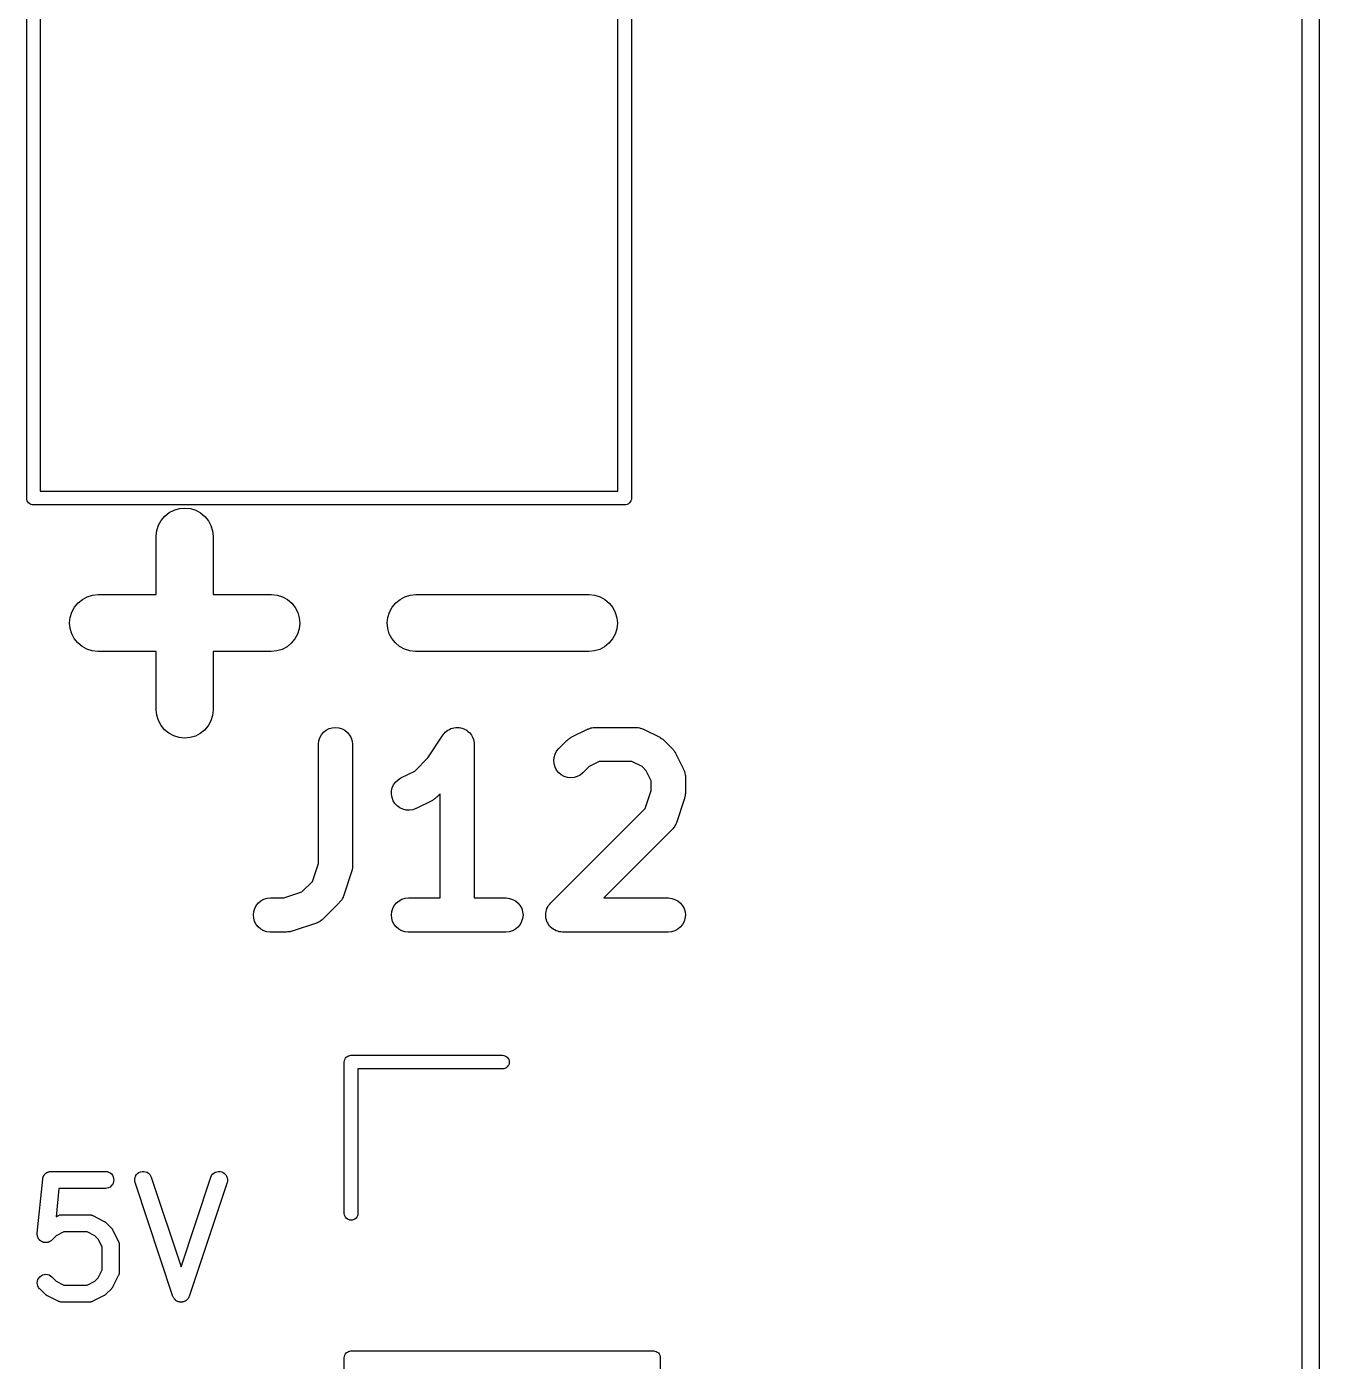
# Model space of a CAD drawing. Extents: x 96 to 150, y -148 to -38.
# Drawn here: x 138.31 to 149.68, y -64.29 to -52.56 of the extents above; entities that cross this region are included whole.
import ezdxf

# ---------------------------------------------------------------- set-up
doc = ezdxf.new("R2010")
doc.units = 0
doc.header["$MEASUREMENT"] = 0
doc.layers.add('BLACK', color=7, linetype='CONTINUOUS')

msp = doc.modelspace()

# ---------------------------------------------------------------- linework, layer by layer
at = {"layer": 'BLACK', "linetype": 'CONTINUOUS'}
for p, q in [((149.681, -40.8977), (149.681, -138.426)), ((149.531, -138.399), (149.531, -40.969)), ((143.63, -43.8849), (143.63, -56.6991)), ((143.51, -56.642), (143.51, -43.942)), ((138.31, -56.699), (138.31, -46.4849)), ((138.43, -46.542), (138.43, -56.642)), ((138.43, -56.642), (143.51, -56.642)), ((138.31, -56.702), (138.31, -56.699)), ((138.311, -56.7138), (138.31, -56.702)), ((138.314, -56.7251), (138.311, -56.7138)), ((138.32, -56.7355), (138.314, -56.7251)), ((138.327, -56.7446), (138.32, -56.7355)), ((138.337, -56.7521), (138.327, -56.7446)), ((138.347, -56.7577), (138.337, -56.7521)), ((138.358, -56.7611), (138.347, -56.7577)), ((138.367, -56.762), (138.358, -56.7611)), ((138.37, -56.7623), (138.367, -56.762)), ((138.367, -56.762), (138.367, -56.762)), ((138.373, -56.762), (138.37, -56.7623)), ((143.567, -56.762), (138.373, -56.762)), ((139.563, -56.8298), (139.606, -56.8072)), ((139.606, -56.8072), (139.653, -56.7934)), ((139.653, -56.7934), (139.702, -56.789)), ((139.702, -56.789), (139.75, -56.7941)), ((139.75, -56.7941), (139.797, -56.8085)), ((139.797, -56.8085), (139.84, -56.8317)), ((143.57, -56.7623), (143.567, -56.762)), ((143.582, -56.7611), (143.57, -56.7623)), ((143.593, -56.7577), (143.582, -56.7611)), ((143.603, -56.7521), (143.593, -56.7577)), ((143.613, -56.7446), (143.603, -56.7521)), ((143.62, -56.7355), (143.613, -56.7446)), ((143.626, -56.7251), (143.62, -56.7355)), ((143.629, -56.7138), (143.626, -56.7251)), ((143.63, -56.7049), (143.629, -56.7138)), ((143.63, -56.6991), (143.63, -56.702)), ((143.63, -56.702), (143.63, -56.7049)), ((139.47, -56.9405), (139.494, -56.8977)), ((139.494, -56.8977), (139.525, -56.8603)), ((139.525, -56.8603), (139.563, -56.8298)), ((139.84, -56.8317), (139.877, -56.8628)), ((139.877, -56.8628), (139.908, -56.9006)), ((139.908, -56.9006), (139.931, -56.9437)), ((139.45, -57.0355), (139.455, -56.987)), ((139.45, -57.039), (139.45, -57.0355)), ((139.45, -57.5509), (139.45, -57.039)), ((139.455, -56.987), (139.47, -56.9405)), ((139.931, -56.9437), (139.945, -56.9904)), ((139.945, -56.9904), (139.95, -57.039)), ((139.95, -57.039), (139.95, -57.5509)), ((138.731, -57.6611), (138.762, -57.6235)), ((138.762, -57.6235), (138.8, -57.5926)), ((138.8, -57.5926), (138.843, -57.5697)), ((138.843, -57.5697), (138.89, -57.5556)), ((138.89, -57.5556), (138.938, -57.5509)), ((138.938, -57.5509), (139.45, -57.5509)), ((139.95, -57.5509), (140.462, -57.5509)), ((140.462, -57.5509), (140.465, -57.5509)), ((140.465, -57.5509), (140.514, -57.5563)), ((140.514, -57.5563), (140.56, -57.5711)), ((140.56, -57.5711), (140.603, -57.5946)), ((140.603, -57.5946), (140.641, -57.6259)), ((140.641, -57.6259), (140.671, -57.664)), ((141.525, -57.6611), (141.556, -57.6235)), ((141.556, -57.6235), (141.594, -57.5926)), ((141.594, -57.5926), (141.637, -57.5697)), ((141.637, -57.5697), (141.684, -57.5556)), ((141.684, -57.5556), (141.732, -57.5509)), ((141.732, -57.5509), (143.256, -57.5509)), ((143.256, -57.5509), (143.259, -57.5509)), ((143.259, -57.5509), (143.308, -57.5563)), ((143.308, -57.5563), (143.354, -57.5711)), ((143.354, -57.5711), (143.397, -57.5946)), ((143.397, -57.5946), (143.435, -57.6259)), ((143.435, -57.6259), (143.465, -57.664)), ((138.693, -57.7506), (138.708, -57.704)), ((138.708, -57.704), (138.731, -57.6611)), ((140.671, -57.664), (140.694, -57.7072)), ((140.694, -57.7072), (140.707, -57.754)), ((141.487, -57.7506), (141.502, -57.704)), ((141.502, -57.704), (141.525, -57.6611)), ((143.465, -57.664), (143.488, -57.7072)), ((143.488, -57.7072), (143.501, -57.754)), ((138.688, -57.7991), (138.693, -57.7506)), ((138.693, -57.8477), (138.688, -57.7991)), ((138.706, -57.8945), (138.693, -57.8477)), ((140.707, -57.8511), (140.692, -57.8977)), ((140.707, -57.754), (140.712, -57.8026)), ((140.712, -57.8026), (140.707, -57.8511)), ((141.482, -57.7991), (141.487, -57.7506)), ((141.487, -57.8477), (141.482, -57.7991)), ((141.5, -57.8945), (141.487, -57.8477)), ((143.501, -57.8511), (143.486, -57.8977)), ((143.501, -57.754), (143.506, -57.8026)), ((143.506, -57.8026), (143.501, -57.8511)), ((138.729, -57.9377), (138.706, -57.8945)), ((138.759, -57.9758), (138.729, -57.9377)), ((138.797, -58.0071), (138.759, -57.9758)), ((140.638, -57.9782), (140.6, -58.0091)), ((140.669, -57.9407), (140.638, -57.9782)), ((140.692, -57.8977), (140.669, -57.9407)), ((141.523, -57.9377), (141.5, -57.8945)), ((141.553, -57.9758), (141.523, -57.9377)), ((141.591, -58.0071), (141.553, -57.9758)), ((143.432, -57.9782), (143.394, -58.0091)), ((143.463, -57.9407), (143.432, -57.9782)), ((143.486, -57.8977), (143.463, -57.9407)), ((138.84, -58.0306), (138.797, -58.0071)), ((138.886, -58.0454), (138.84, -58.0306)), ((138.935, -58.0508), (138.886, -58.0454)), ((138.938, -58.0509), (138.935, -58.0508)), ((139.45, -58.0509), (138.938, -58.0509)), ((139.45, -58.5628), (139.45, -58.0509)), ((140.462, -58.0509), (139.95, -58.0509)), ((139.95, -58.0509), (139.95, -58.5628)), ((140.51, -58.0461), (140.462, -58.0509)), ((140.557, -58.032), (140.51, -58.0461)), ((140.6, -58.0091), (140.557, -58.032)), ((141.634, -58.0306), (141.591, -58.0071)), ((141.68, -58.0454), (141.634, -58.0306)), ((141.729, -58.0508), (141.68, -58.0454)), ((141.732, -58.0509), (141.729, -58.0508)), ((143.256, -58.0509), (141.732, -58.0509)), ((143.304, -58.0461), (143.256, -58.0509)), ((143.351, -58.032), (143.304, -58.0461)), ((143.394, -58.0091), (143.351, -58.032)), ((139.455, -58.6113), (139.45, -58.5628)), ((139.95, -58.5663), (139.945, -58.6147)), ((139.95, -58.5628), (139.95, -58.5663)), ((139.469, -58.658), (139.455, -58.6113)), ((139.492, -58.7011), (139.469, -58.658)), ((139.93, -58.6612), (139.906, -58.704)), ((139.945, -58.6147), (139.93, -58.6612)), ((139.523, -58.7389), (139.492, -58.7011)), ((139.56, -58.77), (139.523, -58.7389)), ((139.603, -58.7932), (139.56, -58.77)), ((139.65, -58.8077), (139.603, -58.7932)), ((139.794, -58.7946), (139.747, -58.8083)), ((139.837, -58.772), (139.794, -58.7946)), ((139.875, -58.7414), (139.837, -58.772)), ((139.906, -58.704), (139.875, -58.7414)), ((140.888, -58.8095), (140.902, -58.7838)), ((140.902, -58.7838), (140.921, -58.7614)), ((140.921, -58.7614), (140.944, -58.7431)), ((140.944, -58.7431), (140.97, -58.7295)), ((140.97, -58.7295), (140.998, -58.7212)), ((140.998, -58.7212), (141.027, -58.7186)), ((141.027, -58.7186), (141.056, -58.7216)), ((141.056, -58.7216), (141.084, -58.7303)), ((141.084, -58.7303), (141.11, -58.7442)), ((141.11, -58.7442), (141.132, -58.7629)), ((141.132, -58.7629), (141.151, -58.7856)), ((141.151, -58.7856), (141.164, -58.8114)), ((141.838, -58.9873), (141.972, -58.7854)), ((141.972, -58.7854), (141.973, -58.7838)), ((141.973, -58.7838), (141.974, -58.7836)), ((141.973, -58.7838), (141.973, -58.7838)), ((141.973, -58.7838), (141.973, -58.7838)), ((141.974, -58.7836), (141.983, -58.7728)), ((141.983, -58.7728), (141.992, -58.7614)), ((141.992, -58.7612), (142.004, -58.7522)), ((141.992, -58.7613), (141.992, -58.7612)), ((141.992, -58.7614), (141.992, -58.7613)), ((142.004, -58.7522), (142.015, -58.7431)), ((142.015, -58.7429), (142.028, -58.7364)), ((142.015, -58.743), (142.015, -58.7429)), ((142.015, -58.7431), (142.015, -58.743)), ((142.028, -58.7364), (142.041, -58.7295)), ((142.041, -58.7294), (142.055, -58.7252)), ((142.041, -58.7295), (142.041, -58.7294)), ((142.041, -58.7295), (142.041, -58.7295)), ((142.055, -58.7252), (142.069, -58.7212)), ((142.069, -58.7212), (142.084, -58.7198)), ((142.069, -58.7212), (142.069, -58.7212)), ((142.069, -58.7212), (142.069, -58.7212)), ((142.084, -58.7198), (142.098, -58.7186)), ((142.098, -58.7186), (142.098, -58.7186)), ((142.098, -58.7186), (142.113, -58.7202)), ((142.098, -58.7186), (142.098, -58.7186)), ((142.113, -58.7202), (142.127, -58.7216)), ((142.127, -58.7216), (142.127, -58.7217)), ((142.127, -58.7217), (142.128, -58.7217)), ((142.128, -58.7217), (142.142, -58.7261)), ((142.142, -58.7261), (142.155, -58.7303)), ((142.155, -58.7303), (142.155, -58.7303)), ((142.155, -58.7303), (142.155, -58.7304)), ((142.155, -58.7304), (142.168, -58.7374)), ((142.168, -58.7374), (142.181, -58.7442)), ((142.181, -58.7442), (142.181, -58.7443)), ((142.181, -58.7443), (142.181, -58.7443)), ((142.181, -58.7443), (142.192, -58.7534)), ((142.192, -58.7534), (142.204, -58.7629)), ((142.204, -58.7629), (142.204, -58.763)), ((142.204, -58.763), (142.204, -58.763)), ((142.204, -58.763), (142.213, -58.7741)), ((142.213, -58.7741), (142.222, -58.7856)), ((142.222, -58.7856), (142.222, -58.7857)), ((142.222, -58.7857), (142.222, -58.7858)), ((142.222, -58.7858), (142.229, -58.7987)), ((142.229, -58.7987), (142.236, -58.8114)), ((143.101, -58.8058), (143.244, -58.7344)), ((143.244, -58.7344), (143.246, -58.7335)), ((143.246, -58.7335), (143.25, -58.732)), ((143.25, -58.732), (143.254, -58.7299)), ((143.254, -58.7299), (143.264, -58.7269)), ((143.264, -58.7269), (143.274, -58.7234)), ((143.274, -58.7234), (143.278, -58.7227)), ((143.278, -58.7227), (143.282, -58.7214)), ((143.282, -58.7214), (143.292, -58.7204)), ((143.292, -58.7204), (143.303, -58.7188)), ((143.303, -58.7188), (143.307, -58.719)), ((143.307, -58.719), (143.311, -58.7186)), ((143.311, -58.7186), (143.669, -58.7186)), ((143.669, -58.7186), (143.671, -58.7186)), ((143.671, -58.7186), (143.675, -58.7191)), ((143.675, -58.7191), (143.679, -58.719)), ((143.679, -58.719), (143.69, -58.7207)), ((143.69, -58.7207), (143.7, -58.7218)), ((143.7, -58.7218), (143.704, -58.7232)), ((143.704, -58.7232), (143.708, -58.7239)), ((143.708, -58.7239), (143.718, -58.7276)), ((143.718, -58.7276), (143.728, -58.7307)), ((143.728, -58.7307), (143.732, -58.7328)), ((143.732, -58.7328), (143.736, -58.7344)), ((143.736, -58.7344), (143.879, -58.8058)), ((139.698, -58.8128), (139.65, -58.8077)), ((139.747, -58.8083), (139.698, -58.8128)), ((140.876, -58.8665), (140.879, -58.8374)), ((140.876, -58.8686), (140.876, -58.8665)), ((140.876, -59.9157), (140.876, -58.8686)), ((140.879, -58.8374), (140.888, -58.8095)), ((141.164, -58.8114), (141.173, -58.8394)), ((141.173, -58.8394), (141.176, -58.8686)), ((141.176, -58.8686), (141.176, -59.94)), ((142.236, -58.8114), (142.236, -58.8115)), ((142.236, -58.8115), (142.236, -58.8116)), ((142.236, -58.8116), (142.24, -58.8258)), ((142.24, -58.8258), (142.244, -58.8394)), ((142.244, -58.8394), (142.244, -58.8396)), ((142.244, -58.8396), (142.244, -58.8397)), ((142.244, -58.8397), (142.246, -58.8543)), ((142.246, -58.8543), (142.247, -58.8686)), ((142.247, -58.8686), (142.247, -60.2186)), ((142.972, -58.928), (142.991, -58.9054)), ((142.991, -58.9054), (143.063, -58.8339)), ((143.063, -58.8339), (143.064, -58.8325)), ((143.064, -58.8325), (143.071, -58.8272)), ((143.071, -58.8272), (143.077, -58.8214)), ((143.077, -58.8214), (143.082, -58.8181)), ((143.082, -58.8181), (143.087, -58.8142)), ((143.087, -58.8142), (143.094, -58.8103)), ((143.094, -58.8103), (143.101, -58.8058)), ((143.879, -58.8058), (143.88, -58.8068)), ((143.88, -58.8068), (143.887, -58.8114)), ((143.887, -58.8114), (143.895, -58.8154)), ((143.895, -58.8154), (143.9, -58.8193)), ((143.9, -58.8193), (143.905, -58.8227)), ((143.905, -58.8227), (143.911, -58.8286)), ((143.911, -58.8286), (143.917, -58.8339)), ((143.917, -58.8339), (143.989, -58.9054)), ((143.989, -58.9054), (143.99, -58.9069)), ((143.99, -58.9069), (143.996, -58.9134)), ((143.996, -58.9134), (144.001, -58.9196)), ((144.001, -58.9196), (144.005, -58.9248)), ((141.723, -59.1024), (141.838, -58.9873)), ((142.947, -59.0109), (142.95, -58.9818)), ((142.95, -59.04), (142.947, -59.0109)), ((142.95, -58.9818), (142.959, -58.9538)), ((142.959, -58.9538), (142.972, -58.928)), ((143.347, -59.0186), (143.257, -59.0633)), ((143.633, -59.0186), (143.347, -59.0186)), ((143.723, -59.0633), (143.633, -59.0186)), ((144.005, -58.9248), (144.009, -58.9297)), ((144.009, -58.9297), (144.013, -58.9372)), ((144.013, -58.9372), (144.017, -58.9443)), ((144.017, -58.9443), (144.088, -59.0872)), ((141.601, -59.163), (141.723, -59.1024)), ((142.958, -59.0681), (142.95, -59.04)), ((142.972, -59.094), (142.958, -59.0681)), ((142.99, -59.1167), (142.972, -59.094)), ((143.013, -59.1355), (142.99, -59.1167)), ((143.039, -59.1495), (143.013, -59.1355)), ((143.066, -59.1583), (143.039, -59.1495)), ((143.153, -59.1507), (143.125, -59.1589)), ((143.179, -59.1372), (143.153, -59.1507)), ((143.202, -59.119), (143.179, -59.1372)), ((143.203, -59.1175), (143.202, -59.119)), ((143.257, -59.0633), (143.203, -59.1175)), ((143.76, -59.1003), (143.723, -59.0633)), ((143.804, -59.1897), (143.76, -59.1003)), ((144.088, -59.0872), (144.089, -59.0891)), ((144.089, -59.0891), (144.091, -59.0932)), ((144.091, -59.0932), (144.093, -59.0971)), ((144.093, -59.0971), (144.096, -59.1069)), ((144.096, -59.1069), (144.099, -59.1166)), ((144.099, -59.1166), (144.1, -59.1209)), ((144.1, -59.1209), (144.101, -59.1251)), ((144.101, -59.1251), (144.102, -59.1354)), ((144.102, -59.1354), (144.104, -59.1455)), ((144.104, -59.1455), (144.104, -59.1499)), ((144.104, -59.1499), (144.104, -59.1543)), ((144.104, -59.1543), (144.104, -59.2971)), ((141.52, -59.2777), (141.526, -59.2492)), ((141.526, -59.2492), (141.538, -59.2225)), ((141.538, -59.2225), (141.555, -59.1987)), ((141.555, -59.1987), (141.577, -59.1786)), ((141.577, -59.1786), (141.601, -59.163)), ((143.096, -59.1614), (143.066, -59.1583)), ((143.125, -59.1589), (143.096, -59.1614)), ((143.752, -59.4304), (143.804, -59.2728)), ((143.804, -59.2728), (143.804, -59.1897)), ((141.519, -59.307), (141.52, -59.2777)), ((141.524, -59.3359), (141.519, -59.307)), ((141.534, -59.3633), (141.524, -59.3359)), ((141.549, -59.3882), (141.534, -59.3633)), ((141.569, -59.4096), (141.549, -59.3882)), ((141.879, -59.3599), (141.736, -59.4313)), ((141.886, -59.3554), (141.879, -59.3599)), ((141.893, -59.3515), (141.886, -59.3554)), ((141.898, -59.3476), (141.893, -59.3515)), ((141.903, -59.3443), (141.898, -59.3476)), ((141.909, -59.3385), (141.903, -59.3443)), ((141.916, -59.3332), (141.909, -59.3385)), ((141.917, -59.3318), (141.916, -59.3332)), ((141.947, -59.3021), (141.917, -59.3318)), ((141.947, -60.2186), (141.947, -59.3021)), ((144.097, -59.3446), (144.025, -59.5589)), ((144.098, -59.3364), (144.097, -59.3446)), ((144.101, -59.3283), (144.098, -59.3364)), ((144.102, -59.3221), (144.101, -59.3283)), ((144.103, -59.316), (144.102, -59.3221)), ((144.104, -59.2992), (144.103, -59.3076)), ((144.103, -59.3076), (144.103, -59.316)), ((144.104, -59.2971), (144.104, -59.2992)), ((141.593, -59.4267), (141.569, -59.4096)), ((141.62, -59.4389), (141.593, -59.4267)), ((141.648, -59.4457), (141.62, -59.4389)), ((141.677, -59.4469), (141.648, -59.4457)), ((141.706, -59.4423), (141.677, -59.4469)), ((141.734, -59.4322), (141.706, -59.4423)), ((141.736, -59.4313), (141.734, -59.4322)), ((142.92, -60.2625), (143.752, -59.4304)), ((143.989, -59.6175), (143.388, -60.2186)), ((143.992, -59.6141), (143.989, -59.6175)), ((143.995, -59.6111), (143.992, -59.6141)), ((144.001, -59.6028), (143.995, -59.6111)), ((144.008, -59.5949), (144.001, -59.6028)), ((144.01, -59.591), (144.008, -59.5949)), ((144.012, -59.5874), (144.01, -59.591)), ((144.016, -59.5781), (144.012, -59.5874)), ((144.021, -59.5691), (144.016, -59.5781)), ((144.023, -59.5648), (144.021, -59.5691)), ((144.024, -59.5608), (144.023, -59.5648)), ((144.025, -59.5589), (144.024, -59.5608)), ((140.823, -60.0733), (140.876, -59.9157)), ((141.172, -59.9712), (141.17, -59.9792)), ((141.173, -59.965), (141.172, -59.9712)), ((141.175, -59.9589), (141.173, -59.965)), ((141.176, -59.9421), (141.175, -59.9505)), ((141.175, -59.9505), (141.175, -59.9589)), ((141.176, -59.94), (141.176, -59.9421)), ((140.73, -60.166), (140.823, -60.0733)), ((141.168, -59.9874), (141.097, -60.2017)), ((141.17, -59.9792), (141.168, -59.9874)), ((140.573, -60.2186), (140.73, -60.166)), ((141.093, -60.2119), (141.088, -60.221)), ((141.094, -60.2077), (141.093, -60.2119)), ((141.096, -60.2037), (141.094, -60.2077)), ((141.097, -60.2017), (141.096, -60.2037)), ((140.307, -60.3384), (140.316, -60.3104)), ((140.316, -60.3104), (140.33, -60.2847)), ((140.33, -60.2847), (140.349, -60.2621)), ((140.349, -60.2621), (140.371, -60.2436)), ((140.371, -60.2436), (140.397, -60.2299)), ((140.397, -60.2299), (140.425, -60.2214)), ((140.425, -60.2214), (140.454, -60.2186)), ((140.454, -60.2186), (140.573, -60.2186)), ((141.06, -60.2604), (140.917, -60.4032)), ((141.063, -60.2569), (141.06, -60.2604)), ((141.066, -60.2539), (141.063, -60.2569)), ((141.072, -60.2457), (141.066, -60.2539)), ((141.079, -60.2377), (141.072, -60.2457)), ((141.081, -60.2338), (141.079, -60.2377)), ((141.084, -60.2303), (141.081, -60.2338)), ((141.088, -60.221), (141.084, -60.2303)), ((141.522, -60.3384), (141.53, -60.3104)), ((141.53, -60.3104), (141.544, -60.2847)), ((141.544, -60.2847), (141.563, -60.2621)), ((141.563, -60.2621), (141.586, -60.2436)), ((141.586, -60.2436), (141.611, -60.2299)), ((141.611, -60.2299), (141.639, -60.2214)), ((141.639, -60.2214), (141.669, -60.2186)), ((141.669, -60.2186), (141.947, -60.2186)), ((142.247, -60.2186), (142.526, -60.2186)), ((142.526, -60.2186), (142.528, -60.2186)), ((142.528, -60.2186), (142.557, -60.2218)), ((142.557, -60.2218), (142.585, -60.2307)), ((142.585, -60.2307), (142.61, -60.2448)), ((142.61, -60.2448), (142.633, -60.2636)), ((142.633, -60.2636), (142.651, -60.2864)), ((142.651, -60.2864), (142.665, -60.3124)), ((142.665, -60.3124), (142.673, -60.3405)), ((142.879, -60.3384), (142.883, -60.3248)), ((142.883, -60.3248), (142.887, -60.3109)), ((142.887, -60.3104), (142.894, -60.2978)), ((142.887, -60.3107), (142.887, -60.3104)), ((142.887, -60.3109), (142.887, -60.3107)), ((142.894, -60.2978), (142.901, -60.2851)), ((142.901, -60.2847), (142.911, -60.2735)), ((142.901, -60.2849), (142.901, -60.2847)), ((142.901, -60.2851), (142.901, -60.2849)), ((142.911, -60.2735), (142.92, -60.2625)), ((143.388, -60.2186), (143.954, -60.2186)), ((143.954, -60.2186), (143.956, -60.2186)), ((143.956, -60.2186), (143.985, -60.2218)), ((143.985, -60.2218), (144.013, -60.2307)), ((144.013, -60.2307), (144.039, -60.2448)), ((144.039, -60.2448), (144.061, -60.2636)), ((144.061, -60.2636), (144.08, -60.2864)), ((144.08, -60.2864), (144.093, -60.3124)), ((144.093, -60.3124), (144.102, -60.3405)), ((140.304, -60.3675), (140.307, -60.3384)), ((140.307, -60.3967), (140.304, -60.3675)), ((140.315, -60.4248), (140.307, -60.3967)), ((140.329, -60.4507), (140.315, -60.4248)), ((140.859, -60.4394), (140.645, -60.5109)), ((140.863, -60.4376), (140.859, -60.4394)), ((140.867, -60.4364), (140.863, -60.4376)), ((140.876, -60.4317), (140.867, -60.4364)), ((140.886, -60.4275), (140.876, -60.4317)), ((140.889, -60.425), (140.886, -60.4275)), ((140.893, -60.4229), (140.889, -60.425)), ((140.901, -60.4165), (140.893, -60.4229)), ((140.91, -60.4106), (140.901, -60.4165)), ((140.913, -60.4074), (140.91, -60.4106)), ((140.916, -60.4047), (140.913, -60.4074)), ((140.917, -60.4032), (140.916, -60.4047)), ((141.519, -60.3675), (141.522, -60.3384)), ((141.521, -60.3967), (141.519, -60.3675)), ((141.529, -60.4248), (141.521, -60.3967)), ((141.543, -60.4507), (141.529, -60.4248)), ((142.664, -60.4267), (142.65, -60.4524)), ((142.673, -60.3987), (142.664, -60.4267)), ((142.673, -60.3405), (142.676, -60.3696)), ((142.676, -60.3696), (142.673, -60.3987)), ((142.876, -60.3675), (142.877, -60.3533)), ((142.876, -60.3678), (142.876, -60.3675)), ((142.876, -60.368), (142.876, -60.3678)), ((142.877, -60.3824), (142.876, -60.368)), ((142.877, -60.3533), (142.879, -60.3389)), ((142.878, -60.3967), (142.877, -60.3824)), ((142.878, -60.3969), (142.878, -60.3967)), ((142.878, -60.3972), (142.878, -60.3969)), ((142.883, -60.4109), (142.878, -60.3972)), ((142.879, -60.3387), (142.879, -60.3384)), ((142.879, -60.3389), (142.879, -60.3387)), ((142.887, -60.4248), (142.883, -60.4109)), ((142.887, -60.425), (142.887, -60.4248)), ((142.887, -60.4252), (142.887, -60.425)), ((142.893, -60.4378), (142.887, -60.4252)), ((142.9, -60.4507), (142.893, -60.4378)), ((144.093, -60.4267), (144.079, -60.4524)), ((144.101, -60.3987), (144.093, -60.4267)), ((144.104, -60.3696), (144.101, -60.3987)), ((144.102, -60.3405), (144.104, -60.3696)), ((140.347, -60.4735), (140.329, -60.4507)), ((140.37, -60.4923), (140.347, -60.4735)), ((140.395, -60.5064), (140.37, -60.4923)), ((140.423, -60.5153), (140.395, -60.5064)), ((140.452, -60.5186), (140.423, -60.5153)), ((140.454, -60.5186), (140.452, -60.5186)), ((140.597, -60.5186), (140.454, -60.5186)), ((140.606, -60.5177), (140.597, -60.5186)), ((140.614, -60.5176), (140.606, -60.5177)), ((140.62, -60.5163), (140.614, -60.5176)), ((140.626, -60.5157), (140.62, -60.5163)), ((140.634, -60.5133), (140.626, -60.5157)), ((140.643, -60.5115), (140.634, -60.5133)), ((140.645, -60.5109), (140.643, -60.5115)), ((141.561, -60.4735), (141.543, -60.4507)), ((141.584, -60.4923), (141.561, -60.4735)), ((141.609, -60.5064), (141.584, -60.4923)), ((141.637, -60.5153), (141.609, -60.5064)), ((141.666, -60.5186), (141.637, -60.5153)), ((141.669, -60.5186), (141.666, -60.5186)), ((142.526, -60.5186), (141.669, -60.5186)), ((142.555, -60.5157), (142.526, -60.5186)), ((142.583, -60.5073), (142.555, -60.5157)), ((142.609, -60.4935), (142.583, -60.5073)), ((142.631, -60.475), (142.609, -60.4935)), ((142.65, -60.4524), (142.631, -60.475)), ((142.9, -60.4509), (142.9, -60.4507)), ((142.9, -60.4511), (142.9, -60.4509)), ((142.909, -60.4623), (142.9, -60.4511)), ((142.919, -60.4735), (142.909, -60.4623)), ((142.919, -60.4737), (142.919, -60.4735)), ((142.919, -60.4739), (142.919, -60.4737)), ((142.93, -60.483), (142.919, -60.4739)), ((142.941, -60.4923), (142.93, -60.483)), ((142.941, -60.4925), (142.941, -60.4923)), ((142.941, -60.4926), (142.941, -60.4925)), ((142.954, -60.4996), (142.941, -60.4926)), ((142.967, -60.5064), (142.954, -60.4996)), ((142.967, -60.5065), (142.967, -60.5064)), ((142.967, -60.5066), (142.967, -60.5065)), ((142.981, -60.511), (142.967, -60.5066)), ((142.995, -60.5153), (142.981, -60.511)), ((142.995, -60.5154), (142.995, -60.5153)), ((142.995, -60.5153), (142.995, -60.5153)), ((143.009, -60.517), (142.995, -60.5154)), ((143.024, -60.5186), (143.009, -60.517)), ((143.026, -60.5186), (143.024, -60.5186)), ((143.024, -60.5186), (143.024, -60.5186)), ((143.024, -60.5186), (143.024, -60.5186)), ((143.024, -60.5186), (143.024, -60.5186)), ((143.954, -60.5186), (143.026, -60.5186)), ((143.983, -60.5157), (143.954, -60.5186)), ((144.011, -60.5073), (143.983, -60.5157)), ((144.037, -60.4935), (144.011, -60.5073)), ((144.06, -60.475), (144.037, -60.4935)), ((144.079, -60.4524), (144.06, -60.475)), ((141.114, -61.6285), (141.121, -61.6194)), ((141.121, -61.6194), (141.131, -61.6119)), ((141.131, -61.6119), (141.141, -61.6063)), ((141.141, -61.6063), (141.152, -61.6029)), ((141.152, -61.6029), (141.161, -61.602)), ((141.161, -61.602), (141.164, -61.6017)), ((141.161, -61.602), (141.161, -61.602)), ((141.164, -61.6017), (141.167, -61.602)), ((141.167, -61.602), (142.497, -61.602)), ((142.497, -61.602), (142.506, -61.6029)), ((142.506, -61.6029), (142.517, -61.6063)), ((142.517, -61.6063), (142.527, -61.6119)), ((142.527, -61.6119), (142.537, -61.6194)), ((142.537, -61.6194), (142.544, -61.6285)), ((141.104, -61.662), (141.105, -61.6502)), ((141.104, -61.665), (141.104, -61.662)), ((141.104, -62.9949), (141.104, -61.665)), ((141.105, -61.6502), (141.108, -61.6389)), ((141.108, -61.6389), (141.114, -61.6285)), ((142.497, -61.722), (141.224, -61.722)), ((141.224, -61.722), (141.224, -62.9949)), ((142.506, -61.7211), (142.497, -61.722)), ((142.517, -61.7177), (142.506, -61.7211)), ((142.527, -61.7121), (142.517, -61.7177)), ((142.537, -61.7046), (142.527, -61.7121)), ((142.544, -61.6955), (142.537, -61.7046)), ((142.544, -61.6285), (142.55, -61.6389)), ((142.55, -61.6851), (142.544, -61.6955)), ((142.55, -61.6389), (142.553, -61.6502)), ((142.553, -61.6738), (142.55, -61.6851)), ((142.553, -61.6502), (142.554, -61.662)), ((142.554, -61.662), (142.553, -61.6738)), ((138.453, -62.6795), (138.454, -62.6756)), ((138.454, -62.6756), (138.455, -62.6725)), ((138.455, -62.6725), (138.456, -62.6693)), ((138.456, -62.6693), (138.458, -62.6658)), ((138.458, -62.6658), (138.46, -62.6621)), ((138.46, -62.6621), (138.462, -62.6594)), ((138.462, -62.6594), (138.463, -62.6564)), ((138.463, -62.6564), (138.466, -62.6534)), ((138.466, -62.6534), (138.468, -62.6501)), ((138.468, -62.6501), (138.47, -62.6477)), ((138.47, -62.6477), (138.472, -62.6452)), ((138.472, -62.6452), (138.476, -62.6426)), ((138.476, -62.6426), (138.478, -62.6398)), ((138.478, -62.6398), (138.481, -62.638)), ((138.481, -62.638), (138.484, -62.6359)), ((138.484, -62.6359), (138.487, -62.634)), ((138.487, -62.634), (138.491, -62.6318)), ((138.491, -62.6318), (138.494, -62.6306)), ((138.494, -62.6306), (138.497, -62.629)), ((138.497, -62.629), (138.501, -62.6279)), ((138.501, -62.6279), (138.504, -62.6264)), ((138.504, -62.6264), (138.508, -62.6258)), ((138.508, -62.6258), (138.511, -62.6248)), ((138.511, -62.6248), (138.515, -62.6244)), ((138.515, -62.6244), (138.519, -62.6237)), ((138.519, -62.6237), (138.522, -62.6237)), ((138.522, -62.6237), (138.525, -62.6234)), ((138.525, -62.6234), (139.002, -62.6234)), ((139.002, -62.6234), (139.003, -62.6234)), ((139.003, -62.6234), (139.017, -62.625)), ((139.017, -62.625), (139.031, -62.6294)), ((139.031, -62.6294), (139.044, -62.6365)), ((139.044, -62.6365), (139.055, -62.6459)), ((139.055, -62.6459), (139.064, -62.6573)), ((139.064, -62.6573), (139.071, -62.6703)), ((139.071, -62.6703), (139.075, -62.6843)), ((139.26, -62.6921), (139.263, -62.6778)), ((139.263, -62.6778), (139.268, -62.6641)), ((139.268, -62.6641), (139.276, -62.6518)), ((139.276, -62.6518), (139.286, -62.6413)), ((139.286, -62.6413), (139.298, -62.6329)), ((139.298, -62.6329), (139.312, -62.6271)), ((139.312, -62.6271), (139.326, -62.6239)), ((139.326, -62.6239), (139.341, -62.6236)), ((139.341, -62.6236), (139.355, -62.6261)), ((139.355, -62.6261), (139.369, -62.6314)), ((139.369, -62.6314), (139.381, -62.6393)), ((139.381, -62.6393), (139.392, -62.6493)), ((139.392, -62.6493), (139.4, -62.6613)), ((139.4, -62.6613), (139.406, -62.6747)), ((139.406, -62.6747), (139.668, -63.4612)), ((139.668, -63.4612), (139.93, -62.6747)), ((139.93, -62.6747), (139.931, -62.6737)), ((139.931, -62.6737), (139.937, -62.6604)), ((139.937, -62.6604), (139.945, -62.6486)), ((139.945, -62.6486), (139.956, -62.6386)), ((139.956, -62.6386), (139.969, -62.631)), ((139.969, -62.631), (139.982, -62.6259)), ((139.982, -62.6259), (139.997, -62.6235)), ((139.997, -62.6235), (140.011, -62.624)), ((140.011, -62.624), (140.026, -62.6274)), ((140.026, -62.6274), (140.039, -62.6335)), ((140.039, -62.6335), (140.051, -62.642)), ((140.051, -62.642), (140.061, -62.6527)), ((140.061, -62.6527), (140.069, -62.6651)), ((140.069, -62.6651), (140.074, -62.6788)), ((138.403, -63.1671), (138.451, -62.6909)), ((138.451, -62.6899), (138.452, -62.6866)), ((138.451, -62.6909), (138.451, -62.6899)), ((138.452, -62.6833), (138.453, -62.6795)), ((138.452, -62.6866), (138.452, -62.6833)), ((138.593, -62.7734), (138.568, -63.0216)), ((139.002, -62.7734), (138.593, -62.7734)), ((139.016, -62.772), (139.002, -62.7734)), ((139.03, -62.7677), (139.016, -62.772)), ((139.043, -62.7608), (139.03, -62.7677)), ((139.054, -62.7516), (139.043, -62.7608)), ((139.064, -62.7403), (139.054, -62.7516)), ((139.071, -62.7274), (139.064, -62.7403)), ((139.075, -62.7135), (139.071, -62.7274)), ((139.075, -62.6843), (139.077, -62.6989)), ((139.077, -62.6989), (139.075, -62.7135)), ((139.26, -62.7068), (139.26, -62.6921)), ((139.263, -62.7211), (139.26, -62.7068)), ((139.264, -62.7221), (139.263, -62.7211)), ((139.597, -63.7221), (139.264, -62.7221)), ((140.073, -62.7221), (139.739, -63.7221)), ((140.076, -62.7078), (140.073, -62.7221)), ((140.074, -62.6788), (140.076, -62.6932)), ((140.076, -62.6932), (140.076, -62.7078)), ((138.568, -63.0216), (138.587, -63.0123)), ((138.587, -63.0123), (138.588, -63.0118)), ((138.588, -63.0118), (138.59, -63.011)), ((138.59, -63.011), (138.592, -63.01)), ((138.592, -63.01), (138.597, -63.0085)), ((138.597, -63.0085), (138.602, -63.0067)), ((138.602, -63.0067), (138.604, -63.0064)), ((138.604, -63.0064), (138.606, -63.0058)), ((138.606, -63.0058), (138.611, -63.0053)), ((138.611, -63.0053), (138.616, -63.0045)), ((138.616, -63.0045), (138.618, -63.0045)), ((138.618, -63.0045), (138.621, -63.0043)), ((138.621, -63.0043), (138.859, -63.0043)), ((138.859, -63.0043), (138.86, -63.0043)), ((138.86, -63.0043), (138.862, -63.0046)), ((138.862, -63.0046), (138.864, -63.0045)), ((138.864, -63.0045), (138.869, -63.0054)), ((138.869, -63.0054), (138.874, -63.006)), ((138.874, -63.006), (138.876, -63.0066)), ((138.876, -63.0066), (138.879, -63.007)), ((138.879, -63.007), (138.883, -63.0088)), ((138.883, -63.0088), (138.888, -63.0104)), ((138.888, -63.0104), (138.89, -63.0115)), ((138.89, -63.0115), (138.892, -63.0123)), ((138.892, -63.0123), (138.987, -63.0599)), ((141.105, -63.0038), (141.104, -62.9949)), ((141.108, -63.0151), (141.105, -63.0038)), ((141.114, -63.0255), (141.108, -63.0151)), ((141.121, -63.0346), (141.114, -63.0255)), ((141.214, -63.0255), (141.207, -63.0346)), ((141.22, -63.0151), (141.214, -63.0255)), ((141.223, -63.0038), (141.22, -63.0151)), ((141.224, -62.9949), (141.223, -63.0038)), ((138.987, -63.0599), (138.988, -63.0603)), ((138.988, -63.0603), (138.992, -63.0626)), ((138.992, -63.0626), (138.996, -63.0646)), ((138.996, -63.0646), (138.998, -63.0666)), ((138.998, -63.0666), (139.001, -63.0683)), ((139.001, -63.0683), (139.004, -63.0712)), ((139.004, -63.0712), (139.007, -63.0739)), ((139.007, -63.0739), (139.055, -63.1215)), ((139.055, -63.1215), (139.055, -63.1223)), ((139.055, -63.1223), (139.058, -63.1256)), ((139.058, -63.1256), (139.061, -63.1286)), ((139.061, -63.1286), (139.062, -63.1313)), ((139.062, -63.1313), (139.064, -63.1337)), ((139.064, -63.1337), (139.066, -63.1375)), ((139.066, -63.1375), (139.069, -63.141)), ((139.069, -63.141), (139.116, -63.2363)), ((141.131, -63.0421), (141.121, -63.0346)), ((141.141, -63.0477), (141.131, -63.0421)), ((141.152, -63.0511), (141.141, -63.0477)), ((141.164, -63.0523), (141.152, -63.0511)), ((141.176, -63.0511), (141.164, -63.0523)), ((141.187, -63.0477), (141.176, -63.0511)), ((141.197, -63.0421), (141.187, -63.0477)), ((141.207, -63.0346), (141.197, -63.0421)), ((138.403, -63.1707), (138.403, -63.1671)), ((138.403, -63.1743), (138.403, -63.1707)), ((138.403, -63.178), (138.403, -63.1743)), ((138.403, -63.1817), (138.403, -63.178)), ((138.404, -63.1853), (138.403, -63.1817)), ((138.404, -63.1889), (138.404, -63.1853)), ((138.405, -63.1925), (138.404, -63.1889)), ((138.406, -63.1961), (138.405, -63.1925)), ((138.407, -63.1994), (138.406, -63.1961)), ((138.408, -63.2029), (138.407, -63.1994)), ((138.41, -63.2062), (138.408, -63.2029)), ((138.411, -63.2097), (138.41, -63.2062)), ((138.413, -63.2127), (138.411, -63.2097)), ((138.415, -63.2159), (138.413, -63.2127)), ((138.417, -63.2188), (138.415, -63.2159)), ((138.42, -63.2219), (138.417, -63.2188)), ((138.422, -63.2244), (138.42, -63.2219)), ((138.424, -63.2272), (138.422, -63.2244)), ((138.427, -63.2296), (138.424, -63.2272)), ((138.43, -63.2323), (138.427, -63.2296)), ((138.433, -63.2343), (138.43, -63.2323)), ((138.436, -63.2366), (138.433, -63.2343)), ((138.439, -63.2384), (138.436, -63.2366)), ((138.442, -63.2405), (138.439, -63.2384)), ((138.445, -63.2419), (138.442, -63.2405)), ((138.448, -63.2436), (138.445, -63.2419)), ((138.452, -63.2447), (138.448, -63.2436)), ((138.455, -63.2462), (138.452, -63.2447)), ((138.459, -63.2469), (138.455, -63.2462)), ((138.462, -63.248), (138.459, -63.2469)), ((138.466, -63.2484), (138.462, -63.248)), ((138.47, -63.2491), (138.466, -63.2484)), ((138.473, -63.2492), (138.47, -63.2491)), ((138.477, -63.2496), (138.473, -63.2492)), ((138.481, -63.2492), (138.477, -63.2496)), ((138.484, -63.2493), (138.481, -63.2492)), ((138.488, -63.2486), (138.484, -63.2493)), ((138.492, -63.2483), (138.488, -63.2486)), ((138.495, -63.2472), (138.492, -63.2483)), ((138.499, -63.2466), (138.495, -63.2472)), ((138.502, -63.2452), (138.499, -63.2466)), ((138.506, -63.2442), (138.502, -63.2452)), ((138.509, -63.2425), (138.506, -63.2442)), ((138.512, -63.2411), (138.509, -63.2425)), ((138.515, -63.2391), (138.512, -63.2411)), ((138.519, -63.2375), (138.515, -63.2391)), ((138.521, -63.2351), (138.519, -63.2375)), ((138.525, -63.2331), (138.521, -63.2351)), ((138.527, -63.2306), (138.525, -63.2331)), ((138.53, -63.2283), (138.527, -63.2306)), ((138.531, -63.2276), (138.53, -63.2283)), ((138.57, -63.1886), (138.531, -63.2276)), ((138.638, -63.1543), (138.57, -63.1886)), ((138.841, -63.1543), (138.638, -63.1543)), ((138.909, -63.1886), (138.841, -63.1543)), ((138.94, -63.219), (138.909, -63.1886)), ((138.974, -63.2875), (138.94, -63.219)), ((139.116, -63.2363), (139.117, -63.2372)), ((139.117, -63.2372), (139.117, -63.2393)), ((139.117, -63.2393), (139.118, -63.2412)), ((139.118, -63.2412), (139.12, -63.2461)), ((139.12, -63.2461), (139.122, -63.2509)), ((139.122, -63.2509), (139.122, -63.2531)), ((139.122, -63.2531), (139.123, -63.2552)), ((139.123, -63.2552), (139.123, -63.2603)), ((139.123, -63.2603), (139.124, -63.2654)), ((138.974, -63.4902), (138.974, -63.2875)), ((139.124, -63.2654), (139.124, -63.2676)), ((139.124, -63.2676), (139.124, -63.2698)), ((139.124, -63.2698), (139.124, -63.5079)), ((138.94, -63.5587), (138.974, -63.4902)), ((138.403, -63.6024), (138.404, -63.5878)), ((138.404, -63.6169), (138.403, -63.6024)), ((138.404, -63.5878), (138.409, -63.5738)), ((138.409, -63.5738), (138.416, -63.561)), ((138.416, -63.561), (138.425, -63.5497)), ((138.425, -63.5497), (138.436, -63.5405)), ((138.436, -63.5405), (138.449, -63.5337)), ((138.449, -63.5337), (138.463, -63.5295)), ((138.463, -63.5295), (138.478, -63.5281)), ((138.478, -63.5281), (138.493, -63.5296)), ((138.493, -63.5296), (138.507, -63.5339)), ((138.507, -63.5339), (138.519, -63.5408)), ((138.519, -63.5408), (138.531, -63.5501)), ((138.531, -63.5501), (138.57, -63.5891)), ((138.57, -63.5891), (138.638, -63.6234)), ((138.841, -63.6234), (138.909, -63.5891)), ((138.909, -63.5891), (138.94, -63.5587)), ((139.116, -63.5414), (139.069, -63.6367)), ((139.117, -63.5394), (139.116, -63.5414)), ((139.118, -63.5374), (139.117, -63.5394)), ((139.12, -63.5326), (139.118, -63.5374)), ((139.121, -63.5278), (139.12, -63.5326)), ((139.122, -63.5256), (139.121, -63.5278)), ((139.123, -63.5235), (139.122, -63.5256)), ((139.124, -63.5134), (139.123, -63.5184)), ((139.123, -63.5184), (139.123, -63.5235)), ((139.124, -63.5079), (139.124, -63.509)), ((139.124, -63.509), (139.124, -63.5111)), ((139.124, -63.5111), (139.124, -63.5134)), ((138.408, -63.631), (138.404, -63.6169)), ((138.415, -63.644), (138.408, -63.631)), ((138.424, -63.6554), (138.415, -63.644)), ((138.425, -63.6562), (138.424, -63.6554)), ((138.472, -63.7038), (138.425, -63.6562)), ((138.476, -63.7065), (138.472, -63.7038)), ((138.479, -63.7094), (138.476, -63.7065)), ((138.481, -63.7111), (138.479, -63.7094)), ((138.484, -63.7131), (138.481, -63.7111)), ((138.487, -63.7151), (138.484, -63.7131)), ((138.491, -63.7174), (138.487, -63.7151)), ((138.492, -63.7178), (138.491, -63.7174)), ((138.587, -63.7655), (138.492, -63.7178)), ((138.638, -63.6234), (138.841, -63.6234)), ((138.987, -63.7178), (138.892, -63.7655)), ((138.991, -63.7156), (138.987, -63.7178)), ((138.995, -63.7137), (138.991, -63.7156)), ((138.997, -63.7117), (138.995, -63.7137)), ((139, -63.7101), (138.997, -63.7117)), ((139.003, -63.7072), (139, -63.7101)), ((139.006, -63.7045), (139.003, -63.7072)), ((139.007, -63.7038), (139.006, -63.7045)), ((139.055, -63.6562), (139.007, -63.7038)), ((139.057, -63.6529), (139.055, -63.6562)), ((139.06, -63.6499), (139.057, -63.6529)), ((139.062, -63.6473), (139.06, -63.6499)), ((139.064, -63.6449), (139.062, -63.6473)), ((139.066, -63.6412), (139.064, -63.6449)), ((139.068, -63.6376), (139.066, -63.6412)), ((139.069, -63.6367), (139.068, -63.6376)), ((139.599, -63.7268), (139.597, -63.7221)), ((139.601, -63.7317), (139.599, -63.7268)), ((139.602, -63.7335), (139.601, -63.7317)), ((139.603, -63.7355), (139.602, -63.7335)), ((139.735, -63.7326), (139.734, -63.7344)), ((139.737, -63.7278), (139.735, -63.7326)), ((139.739, -63.7231), (139.737, -63.7278)), ((139.739, -63.7221), (139.739, -63.7231)), ((138.589, -63.7663), (138.587, -63.7655)), ((138.591, -63.7673), (138.589, -63.7663)), ((138.596, -63.7689), (138.591, -63.7673)), ((138.601, -63.7707), (138.596, -63.7689)), ((138.603, -63.7711), (138.601, -63.7707)), ((138.605, -63.7717), (138.603, -63.7711)), ((138.61, -63.7723), (138.605, -63.7717)), ((138.615, -63.7732), (138.61, -63.7723)), ((138.617, -63.7731), (138.615, -63.7732)), ((138.62, -63.7734), (138.617, -63.7731)), ((138.621, -63.7734), (138.62, -63.7734)), ((138.859, -63.7734), (138.621, -63.7734)), ((138.861, -63.7732), (138.859, -63.7734)), ((138.863, -63.7733), (138.861, -63.7732)), ((138.868, -63.7725), (138.863, -63.7733)), ((138.873, -63.772), (138.868, -63.7725)), ((138.875, -63.7713), (138.873, -63.772)), ((138.878, -63.771), (138.875, -63.7713)), ((138.882, -63.7692), (138.878, -63.771)), ((138.887, -63.7677), (138.882, -63.7692)), ((138.889, -63.7667), (138.887, -63.7677)), ((138.891, -63.7659), (138.889, -63.7667)), ((138.892, -63.7655), (138.891, -63.7659)), ((139.606, -63.7397), (139.603, -63.7355)), ((139.609, -63.7441), (139.606, -63.7397)), ((139.61, -63.7457), (139.609, -63.7441)), ((139.611, -63.7474), (139.61, -63.7457)), ((139.615, -63.751), (139.611, -63.7474)), ((139.619, -63.7548), (139.615, -63.751)), ((139.621, -63.756), (139.619, -63.7548)), ((139.622, -63.7575), (139.621, -63.756)), ((139.626, -63.7603), (139.622, -63.7575)), ((139.631, -63.7633), (139.626, -63.7603)), ((139.633, -63.7642), (139.631, -63.7633)), ((139.634, -63.7653), (139.633, -63.7642)), ((139.639, -63.7672), (139.634, -63.7653)), ((139.644, -63.7694), (139.639, -63.7672)), ((139.646, -63.7699), (139.644, -63.7694)), ((139.648, -63.7706), (139.646, -63.7699)), ((139.653, -63.7715), (139.648, -63.7706)), ((139.658, -63.7727), (139.653, -63.7715)), ((139.66, -63.7728), (139.658, -63.7727)), ((139.662, -63.7732), (139.66, -63.7728)), ((139.668, -63.773), (139.662, -63.7732)), ((139.673, -63.7732), (139.668, -63.773)), ((139.675, -63.7729), (139.673, -63.7732)), ((139.677, -63.7728), (139.675, -63.7729)), ((139.682, -63.7717), (139.677, -63.7728)), ((139.687, -63.7709), (139.682, -63.7717)), ((139.689, -63.7702), (139.687, -63.7709)), ((139.691, -63.7697), (139.689, -63.7702)), ((139.696, -63.7676), (139.691, -63.7697)), ((139.701, -63.7658), (139.696, -63.7676)), ((139.703, -63.7647), (139.701, -63.7658)), ((139.705, -63.7638), (139.703, -63.7647)), ((139.709, -63.7609), (139.705, -63.7638)), ((139.713, -63.7581), (139.709, -63.7609)), ((139.715, -63.7567), (139.713, -63.7581)), ((139.717, -63.7555), (139.715, -63.7567)), ((139.72, -63.7517), (139.717, -63.7555)), ((139.724, -63.7482), (139.72, -63.7517)), ((139.726, -63.7465), (139.724, -63.7482)), ((139.727, -63.7449), (139.726, -63.7465)), ((139.73, -63.7406), (139.727, -63.7449)), ((139.733, -63.7364), (139.73, -63.7406)), ((139.734, -63.7344), (139.733, -63.7364)), ((141.141, -64.2063), (141.152, -64.2029)), ((141.152, -64.2029), (141.161, -64.202)), ((141.161, -64.202), (141.164, -64.2017)), ((141.164, -64.2017), (141.167, -64.202)), ((141.167, -64.202), (143.821, -64.202)), ((143.821, -64.202), (143.824, -64.2017)), ((143.824, -64.2017), (143.827, -64.202)), ((143.827, -64.202), (143.827, -64.202)), ((143.827, -64.202), (143.836, -64.2029)), ((143.836, -64.2029), (143.847, -64.2063)), ((141.104, -64.262), (141.105, -64.2502)), ((141.104, -64.2649), (141.104, -64.262)), ((141.104, -74.479), (141.104, -64.2649)), ((141.105, -64.2502), (141.108, -64.2389)), ((141.108, -64.2389), (141.114, -64.2285)), ((141.114, -64.2285), (141.121, -64.2194)), ((141.121, -64.2194), (141.131, -64.2119)), ((141.131, -64.2119), (141.141, -64.2063)), ((143.847, -64.2063), (143.857, -64.2119)), ((143.857, -64.2119), (143.867, -64.2194)), ((143.867, -64.2194), (143.874, -64.2285)), ((143.874, -64.2285), (143.88, -64.2389)), ((143.88, -64.2389), (143.883, -64.2502)), ((143.883, -64.2502), (143.884, -64.262)), ((143.884, -64.262), (143.884, -64.2649)), ((143.884, -64.2649), (143.884, -74.4791))]:
    msp.add_line(p, q, dxfattribs=at)

doc.saveas('drawing.dxf')
